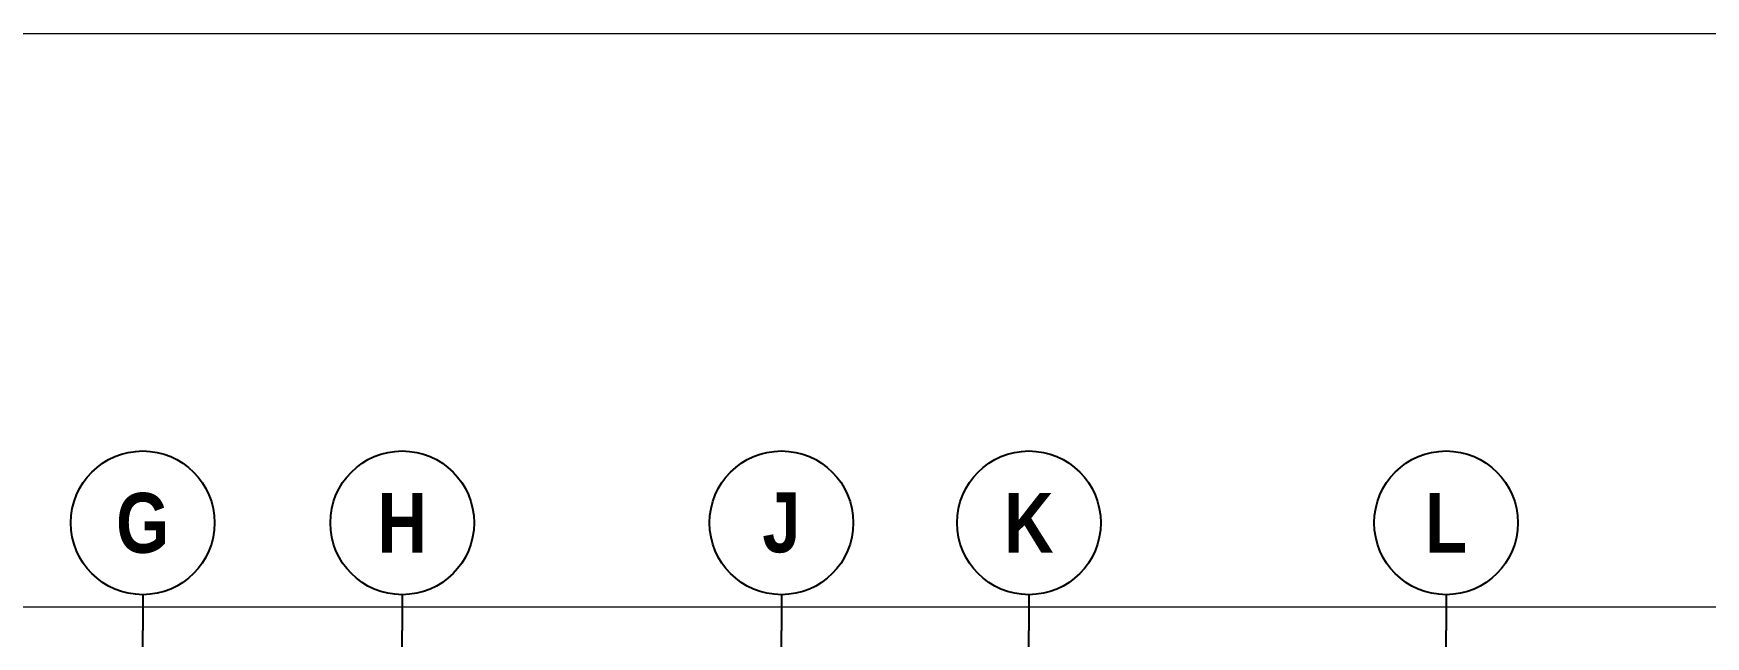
# Model space of a CAD drawing. Header units: millimetres. Extents: x 2356525 to 2927188, y -665534 to -417818.
# Drawn here: x 2754202 to 2796089, y -440476 to -425370 of the extents above; entities that cross this region are included whole.
import ezdxf
from ezdxf.enums import TextEntityAlignment as Align

# ---------------------------------------------------------------- set-up
doc = ezdxf.new("R2010")
doc.units = ezdxf.units.MM
doc.header["$LTSCALE"] = 200
doc.header["$MEASUREMENT"] = 0
doc.linetypes.add('CHG_XX_Luoi truc$0$MB_Luoi truc$0$Center101', pattern=[13, 10, -1, 1, -1])
doc.layers.get('0').update_dxf_attribs({"lineweight": 9})
doc.layers.get('Defpoints').update_dxf_attribs({"color": 10, "lineweight": 0})
for name, color, linetype, lineweight in [('CHG_XX_Cot_Ham 2$0$MB_Luoi truc$0$Dim 300', 1, 'Continuous', 5), ('CHG_XX_Cot_Ham 2$0$NS-Pier-H2', 150, 'Continuous', 13), ('CHG_XX_Damsan_Ham 2$0$CHG_XX_Damsan_Ham 2$0$DBAO', 3, 'Continuous', 13), ('CHG_XX_Damsan_Ham 2$0$HATCH', 57, 'Continuous', 9), ('DBAO', 90, 'Continuous', 13)]:
    doc.layers.add(name, color=color, linetype=linetype, lineweight=lineweight)
doc.layers.add('CHG_XX_Luoi truc$0$Grid', color=34, linetype='Continuous')
doc.layers.add('CHG_XX_Luoi truc$0$Grid Line', color=251, linetype='CHG_XX_Luoi truc$0$MB_Luoi truc$0$Center101')
doc.styles.add('CHG_XX_Cot_Ham 2$0$MB_Luoi truc$0$Arial_C', font='arial.ttf')
doc.styles.add('CHG_XX_Luoi truc$0$MB_Luoi truc$0$Grid A-F$0$VNI-HelveCB', font='')
doc.styles.get('CHG_XX_Luoi truc$0$MB_Luoi truc$0$Grid A-F$0$VNI-HelveCB').set_extended_font_data('VNI-Helve-Condense', bold=True)
doc.dimstyles.new('CHG_XX_Cot_Ham 2$0$MB_Luoi truc$0$Dim 300 (A1-A2)', dxfattribs={"dimscale": 300, "dimtxt": 2, "dimasz": 0.7, "dimexe": 0, "dimexo": 1, "dimgap": 1, "dimtad": 1, "dimdec": 0, "dimzin": 12, "dimdsep": 46, "dimtxsty": 'CHG_XX_Cot_Ham 2$0$MB_Luoi truc$0$Arial_C', "dimblk": 'CHG_XX_Cot_Ham 2$0$MB_Luoi truc$0$_Dot', "dimcen": 1, "dimclrd": 256, "dimclre": 256, "dimclrt": 3, "dimadec": 0, "dimazin": 0, "dimtfac": 1, "dimtdec": 0, "dimtix": 1, "dimtmove": 2, "dimatfit": 3, "dimldrblk": 'CHG_XX_Cot_Ham 2$0$MB_Luoi truc$0$HTT Arrow 30', "dimfxl": 1, "dimtolj": 1, "dimtzin": 0, "dimarcsym": 0})

# ---------------------------------------------------------------- blocks, each defined once
blk = doc.blocks.new('CHG_XX_Cot_Ham 2$0$MB_Luoi truc$0$_Dot')
at = {"color": 0, "linetype": 'ByBlock', "lineweight": -2}
blk.add_line((-0.5, 0), (-1, 0), dxfattribs=at)
at = {"color": 0, "linetype": 'ByBlock', "const_width": 0.5}
blk.add_lwpolyline([(-0.25, 0, 1), (0.25, 0, 1)], format="xyb", close=True, dxfattribs=at)
blk = doc.blocks.new('*D804')
at = {"layer": 'CHG_XX_Cot_Ham 2$0$MB_Luoi truc$0$Dim 300', "lineweight": -2, "transparency": 16777216}
for p, q in [((-10900, 166908), (-10900, 170237)), ((105840, 170237), (-10690, 170237)), ((106050, 166908), (106050, 170237))]:
    blk.add_line(p, q, dxfattribs=at)
at = {"layer": 'Defpoints', "color": 0, "transparency": 16777216}
for p in [(-10900, 170237), (-10900, 166608), (106050, 166608)]:
    blk.add_point(p, dxfattribs=at)
at = {"layer": 'CHG_XX_Cot_Ham 2$0$MB_Luoi truc$0$Dim 300', "lineweight": -2, "transparency": 16777216, "xscale": 210, "yscale": 210, "zscale": 210, "rotation": 180}
blk.add_blockref('CHG_XX_Cot_Ham 2$0$MB_Luoi truc$0$_Dot', (-10900, 170237), dxfattribs=at)
at = {"layer": 'CHG_XX_Cot_Ham 2$0$MB_Luoi truc$0$Dim 300', "lineweight": -2, "transparency": 16777216, "xscale": 210, "yscale": 210, "zscale": 210}
blk.add_blockref('CHG_XX_Cot_Ham 2$0$MB_Luoi truc$0$_Dot', (106050, 170237), dxfattribs=at)
at = {"layer": 'CHG_XX_Cot_Ham 2$0$MB_Luoi truc$0$Dim 300', "color": 3, "transparency": 16777216, "insert": (47575, 170843), "char_height": 600, "attachment_point": 5, "style": 'CHG_XX_Cot_Ham 2$0$MB_Luoi truc$0$Arial_C'}
blk.add_mtext('\\A1;116950', dxfattribs=at)
blk = doc.blocks.new('CHG_XX_Cot_Ham 2$0$MB_Luoi truc$0$HTT Arrow 30')
blk.add_hatch(color=256).paths.add_polyline_path([(-2.5, 0.375), (-2.5, -0.375), (0, 0)])
at = {"color": 0, "linetype": 'ByBlock', "lineweight": -2}
for p, q in [((0, 0), (-2.5, 0.375)), ((-2.5, -0.375), (-2.5, 0.375)), ((0, 0), (-2.5, -0.375))]:
    blk.add_line(p, q, dxfattribs=at)
blk = doc.blocks.new('*U835')
at = {"layer": 'CHG_XX_Luoi truc$0$Grid', "lineweight": -2}
blk.add_line((0, 611), (0, 608), dxfattribs=at)
blk.add_circle((0, 617), 6, dxfattribs=at)
at = {"layer": 'CHG_XX_Luoi truc$0$Grid Line'}
blk.add_line((0, 0), (0, 608), dxfattribs=at)
at = {"layer": 'CHG_XX_Luoi truc$0$Grid', "lineweight": -2, "style": 'CHG_XX_Luoi truc$0$MB_Luoi truc$0$Grid A-F$0$VNI-HelveCB'}
for tag, p in [('GRIDSUB', (0, 617)), ('GRID', (0, -9))]:
    blk.add_attdef(tag, text='', height=5, dxfattribs=at).set_placement(p, align=Align.MIDDLE)
blk = doc.blocks.new('*U840')
at = {"layer": 'CHG_XX_Luoi truc$0$Grid', "lineweight": -2}
blk.add_line((0, 611), (0, 608), dxfattribs=at)
blk.add_circle((0, 617), 6, dxfattribs=at)
at = {"layer": 'CHG_XX_Luoi truc$0$Grid Line'}
blk.add_line((0, 0), (0, 608), dxfattribs=at)
at = {"layer": 'CHG_XX_Luoi truc$0$Grid', "lineweight": -2, "style": 'CHG_XX_Luoi truc$0$MB_Luoi truc$0$Grid A-F$0$VNI-HelveCB'}
for tag, p in [('GRIDSUB', (0, 617)), ('GRID', (0, -9))]:
    blk.add_attdef(tag, text='', height=5, dxfattribs=at).set_placement(p, align=Align.MIDDLE)
blk = doc.blocks.new('CHG_XX_Luoi truc')
at = {"layer": 'CHG_XX_Luoi truc$0$Grid'}
ref = blk.add_blockref('*U835', (54650, -12747), dxfattribs=dict(at, xscale=300, yscale=300, zscale=300))
ref.add_attrib('GRIDSUB', 'G', dxfattribs={"lineweight": -2, "height": 1500, "style": 'CHG_XX_Luoi truc$0$MB_Luoi truc$0$Grid A-F$0$VNI-HelveCB'}).set_placement((54650, 172353), align=Align.MIDDLE)
ref = blk.add_blockref('*U840', (61150, -12747), dxfattribs=dict(at, xscale=300, yscale=300, zscale=300))
ref.add_attrib('GRIDSUB', 'H', dxfattribs={"lineweight": -2, "height": 1500, "style": 'CHG_XX_Luoi truc$0$MB_Luoi truc$0$Grid A-F$0$VNI-HelveCB'}).set_placement((61150, 172353), align=Align.MIDDLE)
ref = blk.add_blockref('*U835', (70650, -12747), dxfattribs=dict(at, xscale=300, yscale=300, zscale=300))
ref.add_attrib('GRIDSUB', 'J', dxfattribs={"lineweight": -2, "height": 1500, "style": 'CHG_XX_Luoi truc$0$MB_Luoi truc$0$Grid A-F$0$VNI-HelveCB'}).set_placement((70650, 172353), align=Align.MIDDLE)
ref = blk.add_blockref('*U835', (76850, -12747), dxfattribs=dict(at, xscale=300, yscale=300, zscale=300))
ref.add_attrib('GRIDSUB', 'K', dxfattribs={"lineweight": -2, "height": 1500, "style": 'CHG_XX_Luoi truc$0$MB_Luoi truc$0$Grid A-F$0$VNI-HelveCB'}).set_placement((76850, 172353), align=Align.MIDDLE)
ref = blk.add_blockref('*U835', (87300, -12747), dxfattribs=dict(at, xscale=300, yscale=300, zscale=300))
ref.add_attrib('GRIDSUB', 'L', dxfattribs={"lineweight": -2, "height": 1500, "style": 'CHG_XX_Luoi truc$0$MB_Luoi truc$0$Grid A-F$0$VNI-HelveCB'}).set_placement((87300, 172353), align=Align.MIDDLE)
blk = doc.blocks.new('CHG_XX_Cot_Ham 2')
at = {"layer": 'CHG_XX_Cot_Ham 2$0$NS-Pier-H2'}
blk.add_blockref('CHG_XX_Luoi truc', (0, 0), dxfattribs=at)
at = {"layer": 'CHG_XX_Cot_Ham 2$0$MB_Luoi truc$0$Dim 300'}
dim = blk.add_linear_dim(base=(-10900, 170237), p1=(106050, 166608.3), p2=(-10900, 166608.3), dimstyle='CHG_XX_Cot_Ham 2$0$MB_Luoi truc$0$Dim 300 (A1-A2)', dxfattribs=at)
dim.commit()
dim.dimension.update_dxf_attribs({"geometry": '*D804', "text_midpoint": (47575, 170843.4)})
blk = doc.blocks.new('CHG_XX_Damsan_Ham 2', base_point=(3089256, -609981))
at = {"layer": 'CHG_XX_Damsan_Ham 2$0$CHG_XX_Damsan_Ham 2$0$DBAO'}
blk.add_blockref('CHG_XX_Cot_Ham 2', (0, 0), dxfattribs=at)
at = {"layer": 'CHG_XX_Damsan_Ham 2$0$HATCH'}
blk.add_blockref('CHG_XX_Cot_Ham 2', (0, 0), dxfattribs=at)

msp = doc.modelspace()

# ---------------------------------------------------------------- linework, layer by layer
at = {"layer": 'Defpoints'}
msp.add_lwpolyline([(2618120.8, -425369.7), (2927188.3, -425369.7), (2927188.3, -643664.7), (2618120.8, -643664.7)], close=True, dxfattribs=at)

# ---------------------------------------------------------------- block references
msp.add_blockref('CHG_XX_Damsan_Ham 2', (5791545.2, -1219962))
at = {"layer": 'DBAO'}
msp.add_blockref('CHG_XX_Cot_Ham 2', (2702289.2, -609981), dxfattribs=at)

doc.saveas('drawing.dxf')
